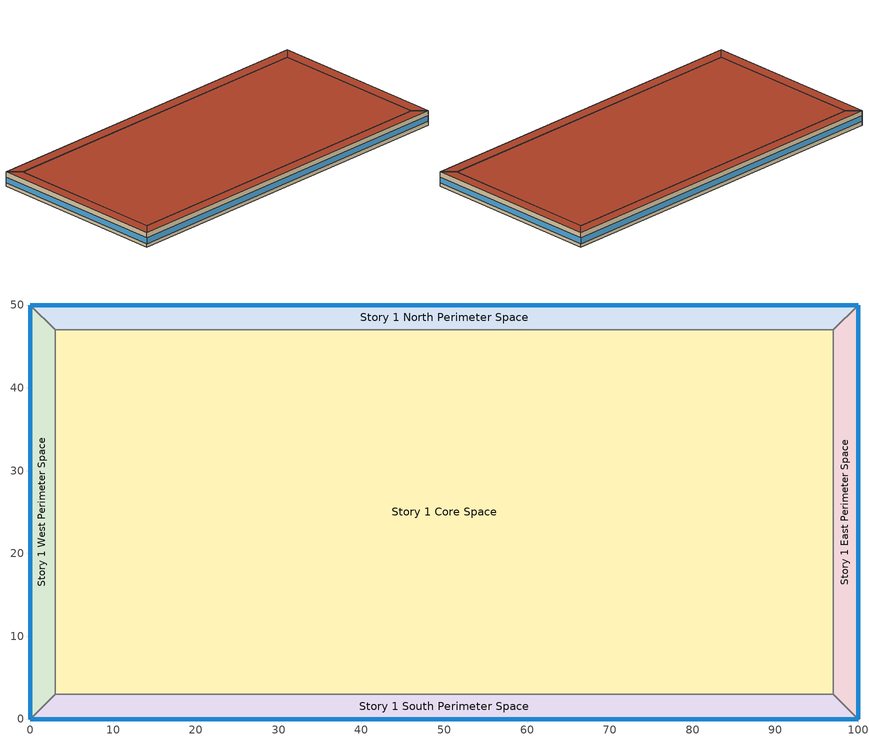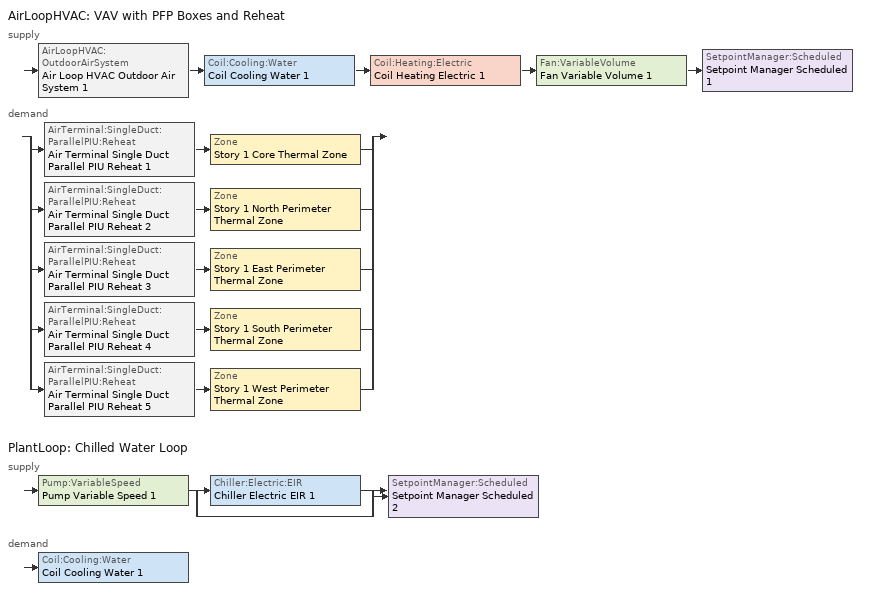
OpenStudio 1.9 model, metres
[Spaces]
Story 1 West Perimeter Space
 floor ground: 0,0 0,50 3,47 3,3 z0
 wall outside: 0,50 0,0 z0:4
 wall to Story 1 North Perimeter Space: 3,47 0,50 z0:4
 wall to Story 1 Core Space: 3,3 3,47 z0:4
 wall to Story 1 South Perimeter Space: 0,0 3,3 z0:4
 window: 0,49.97 0,0.03 z1:2.6
 roof outside: 3,3 3,47 0,50 0,0 z4
Story 1 North Perimeter Space
 floor ground: 0,50 100,50 97,47 3,47 z0
 wall outside: 100,50 0,50 z0:4
 wall to Story 1 East Perimeter Space: 97,47 100,50 z0:4
 wall to Story 1 Core Space: 3,47 97,47 z0:4
 window: 99.97,50 0.03,50 z1:2.6
 roof outside: 3,47 97,47 100,50 0,50 z4
Story 1 East Perimeter Space
 floor ground: 100,50 100,0 97,3 97,47 z0
 wall outside: 100,0 100,50 z0:4
 wall to Story 1 South Perimeter Space: 97,3 100,0 z0:4
 wall to Story 1 Core Space: 97,47 97,3 z0:4
 window: 100,0.03 100,49.97 z1:2.6
 roof outside: 97,47 97,3 100,0 100,50 z4
Story 1 South Perimeter Space
 floor ground: 100,0 0,0 3,3 97,3 z0
 wall outside: 0,0 100,0 z0:4
 wall to Story 1 Core Space: 97,3 3,3 z0:4
 window: 0.03,0 99.97,0 z1:2.6
 roof outside: 97,3 3,3 0,0 100,0 z4
Story 1 Core Space
 floor ground: 3,3 3,47 97,47 97,3 z0
 roof outside: 97,3 97,47 3,47 3,3 z4
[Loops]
AirLoopHVAC 'VAV with PFP Boxes and Reheat'
 supply: AirLoopHVAC:OutdoorAirSystem 'Air Loop HVAC Outdoor Air System 1' > Coil:Cooling:Water 'Coil Cooling Water 1' > Coil:Heating:Electric 'Coil Heating Electric 1' > Fan:VariableVolume 'Fan Variable Volume 1' > SetpointManager:Scheduled 'Setpoint Manager Scheduled 1'
 demand: split
  | AirTerminal:SingleDuct:ParallelPIU:Reheat 'Air Terminal Single Duct Parallel PIU Reheat 1' > Zone 'Story 1 Core Thermal Zone'
  | AirTerminal:SingleDuct:ParallelPIU:Reheat 'Air Terminal Single Duct Parallel PIU Reheat 2' > Zone 'Story 1 North Perimeter Thermal Zone'
  | AirTerminal:SingleDuct:ParallelPIU:Reheat 'Air Terminal Single Duct Parallel PIU Reheat 3' > Zone 'Story 1 East Perimeter Thermal Zone'
  | AirTerminal:SingleDuct:ParallelPIU:Reheat 'Air Terminal Single Duct Parallel PIU Reheat 4' > Zone 'Story 1 South Perimeter Thermal Zone'
  | AirTerminal:SingleDuct:ParallelPIU:Reheat 'Air Terminal Single Duct Parallel PIU Reheat 5' > Zone 'Story 1 West Perimeter Thermal Zone'
PlantLoop 'Chilled Water Loop'
 supply: Pump:VariableSpeed 'Pump Variable Speed 1' > split
  | Chiller:Electric:EIR 'Chiller Electric EIR 1'
  | bypass
  join > SetpointManager:Scheduled 'Setpoint Manager Scheduled 2'
 demand: Coil:Cooling:Water 'Coil Cooling Water 1'
[Building]
OS:Building 1: Space Type=Baseline Model Space Type; Default Construction Set=ASHRAE_189.1-2009_ClimateZone 4-5 (mdoff)_ConstSet
[SizingPeriod:DesignDay] Barometric Pressure {Pa}=98934; Sky Clearness=0; Rain Indicator=0; Snow Indicator=0; Day of Month=21; Daylight Saving Time Indicator=0; Dry-Bulb Temperature Range Modifier Type=DefaultMultipliers
Name | Maximum Dry-Bulb Temperature {C} | Daily Dry-Bulb Temperature Range {deltaC} | Humidity Indicating Conditions at Maximum Dry-Bulb {BasedOnField A3} | Wind Speed {m/s} | Wind Direction {deg} | Month | Day Type | Humidity Indicating Type | Solar Model Indicator | ASHRAE Taub | ASHRAE Taud
Chicago Ohare Intl Ap Ann Htg 99.6% Condns DB | -20 | 0 | -20 | 4.9 | 270 | 1 | WinterDesignDay | Wetbulb | ASHRAEClearSky
Chicago Ohare Intl Ap Ann Hum_n 99.6% Condns DP=>MCDB | -19.2 | 0 | -25.7 | 4.9 | 270 | 1 | WinterDesignDay | Dewpoint | ASHRAEClearSky
Chicago Ohare Intl Ap Ann Clg .4% Condns WB=>MDB | 31.2 | 10.5 | 25.5 | 5.2 | 230 | 7 | SummerDesignDay | Wetbulb | ASHRAETau | 0.455 | 2.05
Chicago Ohare Intl Ap Ann Clg .4% Condns DP=>MDB | 28.9 | 10.5 | 23.8 | 5.2 | 230 | 7 | SummerDesignDay | Dewpoint | ASHRAETau | 0.455 | 2.05
Chicago Ohare Intl Ap Ann Htg Wind 99.6% Condns WS=>MCDB | -3.5 | 0 | -3.5 | 12.4 | 270 | 1 | WinterDesignDay | Wetbulb | ASHRAEClearSky
Chicago Ohare Intl Ap Ann Clg .4% Condns DB=>MWB | 33.3 | 10.5 | 23.7 | 5.2 | 230 | 7 | SummerDesignDay | Wetbulb | ASHRAETau | 0.455 | 2.05
Chicago Ohare Intl Ap Ann Clg .4% Condns Enth=>MDB | 31.4 | 10.5 | 79200 | 5.2 | 230 | 7 | SummerDesignDay | Enthalpy | ASHRAETau | 0.455 | 2.05
[Material]
Name | Roughness | Thickness | Conductivity | Density | Specific Heat | Thermal Absorptance | Solar Absorptance | Visible Absorptance
000_F08 Metal surface | Smooth | 0.0008 | 45.28 | 7824 | 500
000_F16 Acoustic tile | MediumSmooth | 0.0191 | 0.06 | 368 | 590
000_G01a 19mm gypsum board | MediumSmooth | 0.019 | 0.16 | 800 | 1090
000_G05 25mm wood | MediumSmooth | 0.0254 | 0.15 | 608 | 1630
000_I01 25mm insulation board | MediumRough | 0.0254 | 0.03 | 43 | 1210
000_M11 100mm lightweight concrete | MediumRough | 0.1016 | 0.53 | 1280 | 840
1/2IN Gypsum | Smooth | 0.0127 | 0.16 | 784.9 | 830 | 0.9 | 0.92 | 0.92
MAT-CC05 4 HW CONCRETE | Rough | 0.1016 | 1.311 | 2240 | 836.8 | 0.9 | 0.7 | 0.7
Metal Decking | MediumSmooth | 0.0015 | 45.006 | 7680 | 418.4 | 0.9 | 0.7 | 0.3
Roof Insulation [21] | MediumRough | 0.2105 | 0.049 | 265 | 836.8 | 0.9 | 0.7 | 0.7
Roof Membrane | VeryRough | 0.0095 | 0.16 | 1121.29 | 1460 | 0.9 | 0.7 | 0.7
Wall Insulation [39] | MediumRough | 0.1184 | 0.045 | 265 | 836.8 | 0.9 | 0.7 | 0.7
[Material:AirGap]
Name | Thermal Resistance
000_F04 Wall air space resistance | 0.15
000_F05 Ceiling air space resistance | 0.18
[Material:NoMass] Thermal Absorptance=0.9; Solar Absorptance=0.7
Name | Roughness | Thermal Resistance | Visible Absorptance
CP02 CARPET PAD | VeryRough | 0.2165 | 0.8
MAT-SHEATH | Rough | 0.3626 | 0.7
[WindowMaterial:Gas]
000_Air 13mm: Gas Type=Air; Thickness=0.0127
[WindowMaterial:Glazing] Optical Data Type=SpectralAverage; Thickness=0.003; Infrared Transmittance at Normal Incidence=0
Name | Solar Transmittance at Normal Incidence | Front Side Solar Reflectance at Normal Incidence | Back Side Solar Reflectance at Normal Incidence | Visible Transmittance at Normal Incidence | Front Side Visible Reflectance at Normal Incidence | Back Side Visible Reflectance at Normal Incidence | Front Side Infrared Hemispherical Emissivity | Back Side Infrared Hemispherical Emissivity | Conductivity | Dirt Correction Factor for Solar and Visible Transmittance | Solar Diffusing
000_Clear 3mm | 0.837 | 0.075 | 0.075 | 0.898 | 0.081 | 0.081 | 0.84 | 0.84 | 0.9
Theoretical Glass [207] | 0.3311 | 0.6189 | 0.6189 | 0.44 | 0.51 | 0.51 | 0.9 | 0.9 | 0.0133 | 1 | No
[Construction]
000_ExtSlabCarpet_4in_ClimateZone 1-8: MAT-CC05 4 HW CONCRETE, CP02 CARPET PAD
000_Exterior Door: 000_F08 Metal surface, 000_I01 25mm insulation board
000_Exterior Window: 000_Clear 3mm, 000_Air 13mm, 000_Clear 3mm
000_Interior Ceiling: 000_M11 100mm lightweight concrete, 000_F05 Ceiling air space resistance, 000_F16 Acoustic tile
000_Interior Door; 000_Interior Partition: 000_G05 25mm wood
000_Interior Floor: 000_F16 Acoustic tile, 000_F05 Ceiling air space resistance, 000_M11 100mm lightweight concrete
000_Interior Wall: 000_G01a 19mm gypsum board, 000_F04 Wall air space resistance, 000_G01a 19mm gypsum board
000_Interior Window: 000_Clear 3mm
ASHRAE_189.1-2009_ExtRoof_IEAD_ClimateZone 2-5: Roof Membrane, Roof Insulation [21], Metal Decking
ASHRAE_189.1-2009_ExtWall_SteelFrame_ClimateZone 4-8: MAT-SHEATH, Wall Insulation [39], 1/2IN Gypsum
ASHRAE_189.1-2009_ExtWindow_ClimateZone 4-5: Theoretical Glass [207]
[DefaultConstructionSet]
ASHRAE_189.1-2009_ClimateZone 4-5 (mdoff)_ConstSet: Default Exterior Surface Constructions=ASHRAE_189.1-2009_ClimateZone 4-5 (mdoff)_Exterior_DefSurfCons; Default Interior Surface Constructions=000_Interior_DefSurfCons; Default Ground Contact Surface Constructions=000_Ground_DefSurfCons; Default Exterior SubSurface Constructions=ASHRAE_189.1-2009_ClimateZone 4-5 (mdoff)_Exterior_DefSubCons; Default Interior SubSurface Constructions=000_Interior_DefSubCons; Interior Partition Construction=000_Interior Partition
[DefaultSubSurfaceConstructions] Glass Door Construction=000_Exterior Window; Skylight Construction=000_Exterior Window; Tubular Daylight Dome Construction=000_Interior Window; Tubular Daylight Diffuser Construction=000_Interior Window
Name | Fixed Window Construction | Operable Window Construction | Door Construction
000_Interior_DefSubCons | 000_Interior Window | 000_Interior Window | 000_Interior Door
ASHRAE_189.1-2009_ClimateZone 4-5 (mdoff)_Exterior_DefSubCons | ASHRAE_189.1-2009_ExtWindow_ClimateZone 4-5 | ASHRAE_189.1-2009_ExtWindow_ClimateZone 4-5 | 000_Exterior Door
[DefaultSurfaceConstructions]
Name | Floor Construction | Wall Construction | Roof Ceiling Construction
000_Ground_DefSurfCons | 000_ExtSlabCarpet_4in_ClimateZone 1-8 | 000_ExtSlabCarpet_4in_ClimateZone 1-8 | 000_ExtSlabCarpet_4in_ClimateZone 1-8
000_Interior_DefSurfCons | 000_Interior Floor | 000_Interior Wall | 000_Interior Ceiling
ASHRAE_189.1-2009_ClimateZone 4-5 (mdoff)_Exterior_DefSurfCons | 000_ExtSlabCarpet_4in_ClimateZone 1-8 | ASHRAE_189.1-2009_ExtWall_SteelFrame_ClimateZone 4-8 | ASHRAE_189.1-2009_ExtRoof_IEAD_ClimateZone 2-5
[BuildingStory]
Story 1: Nominal Z Coordinate {m}=0; Nominal Floor to Floor Height {m}=4
[Space] Building Story=Story 1
Name | Thermal Zone
Story 1 West Perimeter Space | Story 1 West Perimeter Thermal Zone
Story 1 North Perimeter Space | Story 1 North Perimeter Thermal Zone
Story 1 East Perimeter Space | Story 1 East Perimeter Thermal Zone
Story 1 South Perimeter Space | Story 1 South Perimeter Thermal Zone
Story 1 Core Space | Story 1 Core Thermal Zone
[ThermalZone] Use Ideal Air Loads=No
Name | Thermostat
Story 1 East Perimeter Thermal Zone | Thermostat Setpoint Dual Setpoint 3
Story 1 North Perimeter Thermal Zone | Thermostat Setpoint Dual Setpoint 2
Story 1 West Perimeter Thermal Zone | Thermostat Setpoint Dual Setpoint 5
Story 1 South Perimeter Thermal Zone | Thermostat Setpoint Dual Setpoint 4
Story 1 Core Thermal Zone | Thermostat Setpoint Dual Setpoint 1
[Sizing:Zone] Zone Cooling Design Supply Air Temperature {C}=14; Zone Heating Design Supply Air Temperature {C}=40; Zone Cooling Design Supply Air Humidity Ratio {kg-H2O/kg-air}=0.0085; Zone Heating Design Supply Air Humidity Ratio {kg-H2O/kg-air}=0.008; Cooling Design Air Flow Method=DesignDay; Heating Design Air Flow Method=DesignDay
Story 1 East Perimeter Thermal Zone; Story 1 North Perimeter Thermal Zone; Story 1 West Perimeter Thermal Zone; Story 1 South Perimeter Thermal Zone; Story 1 Core Thermal Zone
[Zone equipment]
Story 1 East Perimeter Thermal Zone: Air Terminal Single Duct Parallel PIU Reheat 3
Story 1 North Perimeter Thermal Zone: Air Terminal Single Duct Parallel PIU Reheat 2, Fan Zone Exhaust 1
Story 1 West Perimeter Thermal Zone: Air Terminal Single Duct Parallel PIU Reheat 5
Story 1 South Perimeter Thermal Zone: Air Terminal Single Duct Parallel PIU Reheat 4
Story 1 Core Thermal Zone: Air Terminal Single Duct Parallel PIU Reheat 1
[AirLoopHVAC]
VAV with PFP Boxes and Reheat: Availability Schedule=Always On Discrete; Design Supply Air Flow Rate {m3/s}=AutoSize
[Sizing:System]
VAV with PFP Boxes and Reheat: Type of Load to Size On=Sensible; Design Outdoor Air Flow Rate {m3/s}=Autosize; Minimum System Air Flow Ratio=0.3; Preheat Design Temperature {C}=7; Preheat Design Humidity Ratio {kg-H2O/kg-Air}=0.008; Precool Design Temperature {C}=12.8; Precool Design Humidity Ratio {kg-H2O/kg-Air}=0.008; Central Cooling Design Supply Air Temperature {C}=12.8; Central Heating Design Supply Air Temperature {C}=16.7; Sizing Option=NonCoincident; 100% Outdoor Air in Cooling=Yes; 100% Outdoor Air in Heating=Yes; Central Cooling Design Supply Air Humidity Ratio {kg-H2O/kg-Air}=0.0085; Central Heating Design Supply Air Humidity Ratio {kg-H2O/kg-Air}=0.008; Cooling Design Air Flow Method=DesignDay; Cooling Design Air Flow Rate {m3/s}=0; Heating Design Air Flow Method=DesignDay; Heating Design Air Flow Rate {m3/s}=0; System Outdoor Air Method=ZoneSum; Zone Maximum Outdoor Air Fraction=1; Cooling Supply Air Flow Rate Per Floor Area {m3/s-m2}=0.00996765; Cooling Fraction of Autosized Cooling Supply Air Flow Rate=1; Cooling Supply Air Flow Rate Per Unit Cooling Capacity {m3/s-W}=3.94755e-05; Heating Supply Air Flow Rate Per Floor Area {m3/s-m2}=0.00996765; Heating Fraction of Autosized Heating Supply Air Flow Rate=1; Heating Fraction of Autosized Cooling Supply Air Flow Rate=1; Heating Supply Air Flow Rate Per Unit Heating Capacity {m3/s-W}=3.15882e-05; Cooling Design Capacity Method=CoolingDesignCapacity; Cooling Design Capacity {W}=autosize; Cooling Design Capacity Per Floor Area {W/m2}=234.7; Fraction of Autosized Cooling Design Capacity=1; Heating Design Capacity Method=HeatingDesignCapacity; Heating Design Capacity {W}=autosize; Heating Design Capacity Per Floor Area {W/m2}=157; Fraction of Autosized Heating Design Capacity=1; Central Cooling Capacity Control Method=OnOff
[Fan:VariableVolume]
Fan Variable Volume 1: Availability Schedule=Always On Discrete; Fan Efficiency=0.6045; Pressure Rise {Pa}=500; Maximum Flow Rate {m3/s}=Autosize; Fan Power Minimum Flow Rate Input Method=FixedFlowRate; Fan Power Minimum Flow Fraction=0; Fan Power Minimum Air Flow Rate {m3/s}=0; Motor Efficiency=0.93; Motor In Airstream Fraction=1; Fan Power Coefficient 1=0.0407599; Fan Power Coefficient 2=0.088045; Fan Power Coefficient 3=-0.0729261; Fan Power Coefficient 4=0.94374; Fan Power Coefficient 5=0
[Coil:Heating:Electric] Availability Schedule=Always On Discrete
Coil Heating Electric 1; Coil Heating Electric 2; Coil Heating Electric 3; Coil Heating Electric 4; Coil Heating Electric 5; Coil Heating Electric 6
[Coil:Cooling:Water]
Coil Cooling Water 1: Availability Schedule=Always On Discrete
[SetpointManager:Scheduled] Control Variable=Temperature
Name | Schedule
Setpoint Manager Scheduled 1 | Deck_Temperature
Setpoint Manager Scheduled 2 | Chilled_Water_Temperature
[Controller:OutdoorAir]
Controller Outdoor Air 1: Minimum Outdoor Air Flow Rate {m3/s}=Autosize; Maximum Outdoor Air Flow Rate {m3/s}=Autosize; Economizer Control Type=NoEconomizer; Economizer Control Action Type=ModulateFlow; Economizer Maximum Limit Dry-Bulb Temperature {C}=28; Economizer Maximum Limit Enthalpy {J/kg}=64000; Economizer Minimum Limit Dry-Bulb Temperature {C}=-100; Lockout Type=NoLockout; Minimum Limit Type=FixedMinimum; Controller Mechanical Ventilation=Controller Mechanical Ventilation 1; High Humidity Control=No; Heat Recovery Bypass Control Type=BypassWhenWithinEconomizerLimits
[Controller:MechanicalVentilation]
Controller Mechanical Ventilation 1: Availability Schedule=Always On Discrete; System Outdoor Air Method=ZoneSum
[AirLoopHVAC:OutdoorAirSystem]
Air Loop HVAC Outdoor Air System 1: Controller=Controller Outdoor Air 1
[PlantLoop]
Chilled Water Loop: Plant Loop Volume {m3}=Autocalculate; Load Distribution Scheme=Optimal
[Sizing:Plant]
Chilled Water Loop: Loop Type=Cooling; Design Loop Exit Temperature {C}=7.22; Loop Design Temperature Difference {deltaC}=6.67; Sizing Option=NonCoincident; Zone Timesteps in Averaging Window=1; Coincident Sizing Factor Mode=None
[Pump:VariableSpeed]
Pump Variable Speed 1: Pump Control Type=Intermittent
[Chiller:Electric:EIR]
Chiller Electric EIR 1: Reference Capacity {W}=Autosize; Reference COP {W/W}=5.5; Cooling Capacity Function of Temperature Curve=Curve Biquadratic 1; Electric Input to Cooling Output Ratio Function of Temperature Curve=Curve Biquadratic 2; Electric Input to Cooling Output Ratio Function of Part Load Ratio Curve=Curve Quadratic 1; Design Heat Recovery Water Flow Rate {m3/s}=0; Sizing Factor=1; Basin Heater Capacity {W/K}=0; Basin Heater Setpoint Temperature {C}=10
[Controller:WaterCoil]
Controller Water Coil 1: Action=Reverse; Minimum Actuated Flow {m3/s}=0
[Fan:ConstantVolume] Availability Schedule=Always On Discrete; Pressure Rise {Pa}=300; Maximum Flow Rate {m3/s}=AutoSize
Fan Constant Volume 1; Fan Constant Volume 2; Fan Constant Volume 3; Fan Constant Volume 4; Fan Constant Volume 5
[AirTerminal:SingleDuct:ParallelPIU:Reheat] Availability Schedule=Always On Discrete; Maximum Primary Air Flow Rate {m3/s}=Autosize; Maximum Secondary Air Flow Rate {m3/s}=Autosize; Minimum Primary Air Flow Fraction=Autosize; Fan On Flow Fraction=Autosize; Maximum Hot Water or Steam Flow Rate {m3/s}=Autosize; Minimum Hot Water or Steam Flow Rate {m3/s}=0; Convergence Tolerance=0.001
Name | Fan | Reheat Coil
Air Terminal Single Duct Parallel PIU Reheat 1 | Fan Constant Volume 1 | Coil Heating Electric 2
Air Terminal Single Duct Parallel PIU Reheat 2 | Fan Constant Volume 2 | Coil Heating Electric 3
Air Terminal Single Duct Parallel PIU Reheat 3 | Fan Constant Volume 3 | Coil Heating Electric 4
Air Terminal Single Duct Parallel PIU Reheat 4 | Fan Constant Volume 4 | Coil Heating Electric 5
Air Terminal Single Duct Parallel PIU Reheat 5 | Fan Constant Volume 5 | Coil Heating Electric 6
[Fan:ZoneExhaust]
Fan Zone Exhaust 1: Availability Schedule=Always On Discrete; Fan Efficiency=0.6; Pressure Rise {Pa}=0; Maximum Flow Rate {m3/s}=0.17; Flow Fraction Schedule=Always On Continuous; System Availability Manager Coupling Mode=Decoupled; Balanced Exhaust Fraction Schedule=Always On Continuous
[ZoneMixing] Schedule=Always On Continuous; Design Flow Rate Calculation Method=Flow/Zone
Name | Zone | Design Flow Rate {m3/s} | Source Zone
Zone Mixing 1 | Story 1 North Perimeter Thermal Zone | 0.17 | Story 1 Core Thermal Zone
Zone Mixing 2 | Story 1 Core Thermal Zone | 0.0566667 | Story 1 East Perimeter Thermal Zone
Zone Mixing 3 | Story 1 Core Thermal Zone | 0.0566667 | Story 1 South Perimeter Thermal Zone
Zone Mixing 4 | Story 1 Core Thermal Zone | 0.0566667 | Story 1 West Perimeter Thermal Zone
[ThermostatSetpoint:DualSetpoint] Heating Setpoint Temperature Schedule=Heating Sch; Cooling Setpoint Temperature Schedule=Cooling Sch
Thermostat Setpoint Dual Setpoint 1; Thermostat Setpoint Dual Setpoint 2; Thermostat Setpoint Dual Setpoint 3; Thermostat Setpoint Dual Setpoint 4; Thermostat Setpoint Dual Setpoint 5
[SpaceType]
Baseline Model Space Type: Default Schedule Set=Baseline Model Schedule Set; Design Specification Outdoor Air Object=Baseline Model OA
[DefaultScheduleSet]
Baseline Model Schedule Set: Number of People Schedule=Baseline Model People Lights and Equipment Schedule; People Activity Level Schedule=Baseline Model People Activity Schedule; Lighting Schedule=Baseline Model People Lights and Equipment Schedule; Electric Equipment Schedule=Baseline Model People Lights and Equipment Schedule; Infiltration Schedule=Baseline Model Infiltration Schedule
[DesignSpecification:OutdoorAir]
Baseline Model OA: Outdoor Air Method=Sum; Outdoor Air Flow per Person {m3/s-person}=0.00943895
[SpaceInfiltration:DesignFlowRate]
Baseline Model Infiltration: Space or SpaceType=Baseline Model Space Type; Design Flow Rate Calculation Method=Flow/ExteriorArea; Flow per Exterior Surface Area {m3/s-m2}=0.0003048
[People:Definition]
Baseline Model People Definition: Number of People Calculation Method=People/Area; People per Space Floor Area {person/m2}=0.0538196; Fraction Radiant=0.3
[People]
Baseline Model People: People Definition=Baseline Model People Definition; Space or SpaceType=Baseline Model Space Type
[Lights:Definition]
Baseline Model Lights Definition: Design Level Calculation Method=Watts/Area; Watts per Space Floor Area {W/m2}=10.7639
[Lights]
Baseline Model Lights: Lights Definition=Baseline Model Lights Definition; Space or SpaceType=Baseline Model Space Type
[ElectricEquipment:Definition]
Baseline Model Electric Equipment Definition: Design Level Calculation Method=Watts/Area; Watts per Space Floor Area {W/m2}=10.7639
[ElectricEquipment]
Baseline Model Electric Equipment: Electric Equipment Definition=Baseline Model Electric Equipment Definition; Space or SpaceType=Baseline Model Space Type
[Schedule:Constant] Value=1
Always On Discrete; Always On Continuous
[Schedule:Ruleset]
Name | Default Day Schedule | Summer Design Day Schedule | Winter Design Day Schedule
Chilled_Water_Temperature | Chilled_Water_Temperature_Default | Chilled_Water_Temperature_Summer_Design_Day | Chilled_Water_Temperature_Winter_Design_Day
Deck_Temperature | Deck_Temperature_Default | Deck_Temperature_Summer_Design_Day | Deck_Temperature_Winter_Design_Day
Cooling Sch | Cooling Sch Default
Heating Sch | Heating Sch Default
Baseline Model Infiltration Schedule | Baseline Model Infiltration Schedule Schedule All Days | Baseline Model Infiltration Schedule Summer Design Day | Baseline Model Infiltration Schedule Winter Design Day
Baseline Model People Lights and Equipment Schedule | Baseline Model People Lights and Equipment Schedule Schedule Week Day | Baseline Model People Lights and Equipment Schedule Summer Design Day | Baseline Model People Lights and Equipment Schedule Winter Design Day
Baseline Model People Activity Schedule | Baseline Model People Activity Schedule Default
[Schedule:Day]
Chilled_Water_Temperature_Default; Chilled_Water_Temperature_Summer_Design_Day; Chilled_Water_Temperature_Winter_Design_Day: 24, 0, 6.7
Deck_Temperature_Default; Deck_Temperature_Summer_Design_Day; Deck_Temperature_Winter_Design_Day: 24, 0, 12.8
Cooling Sch Default: 24, 0, 28
Heating Sch Default: 24, 0, 24
Baseline Model Infiltration Schedule Schedule All Days: 6, 0, 1, 22, 0, 0.25, 24, 0, 1
Baseline Model Infiltration Schedule Winter Design Day; Baseline Model Infiltration Schedule Summer Design Day; Baseline Model People Lights and Equipment Schedule Summer Design Day: 24, 0, 1
Baseline Model People Lights and Equipment Schedule Schedule Week Day: 6, 0, 0, 7, 0, 0.1, 8, 0, 0.2, 12, 0, 0.95, 13, 0, 0.5, 17, 0, 0.95, 18, 0, 0.7, 20, 0, 0.4, 22, 0, 0.1, 24, 0, 0.05
Baseline Model People Lights and Equipment Schedule Winter Design Day; Baseline Model People Lights and Equipment Schedule Schedule Sunday: 24, 0, 0
Baseline Model People Lights and Equipment Schedule Saturday: 6, 0, 0, 8, 0, 0.1, 14, 0, 0.5, 17, 0, 0.1, 24, 0, 0
Baseline Model People Activity Schedule Default: 24, 0, 120
[Curve:Biquadratic] Minimum Value of x {BasedOnField A2}=5; Maximum Value of x {BasedOnField A2}=10; Minimum Value of y {BasedOnField A3}=24; Maximum Value of y {BasedOnField A3}=35
Name | Coefficient1 Constant | Coefficient2 x | Coefficient3 x**2 | Coefficient4 y | Coefficient5 y**2 | Coefficient6 x*y
Curve Biquadratic 1 | 1.02152 | 0.0370359 | 0.000233248 | -0.00389405 | -6.52536e-05 | -0.000268045
Curve Biquadratic 2 | 0.701769 | -0.00452016 | 0.00053311 | -0.00549821 | 0.000544579 | -0.000729032
[Curve:Quadratic]
Curve Quadratic 1: Coefficient1 Constant=0.0636912; Coefficient2 x=0.584888; Coefficient3 x**2=0.352803; Minimum Value of x {BasedOnField A2}=0; Maximum Value of x {BasedOnField A2}=1
[Schedule:Rule] Schedule Ruleset=Baseline Model People Lights and Equipment Schedule
Name | Rule Order | Day Schedule | Apply Saturday | Apply Sunday
Baseline Model People Lights and Equipment Schedule Saturday Rule | 1 | Baseline Model People Lights and Equipment Schedule Saturday | Yes
Baseline Model People Lights and Equipment Schedule Sunday Rule | 0 | Baseline Model People Lights and Equipment Schedule Schedule Sunday |  | Yes
